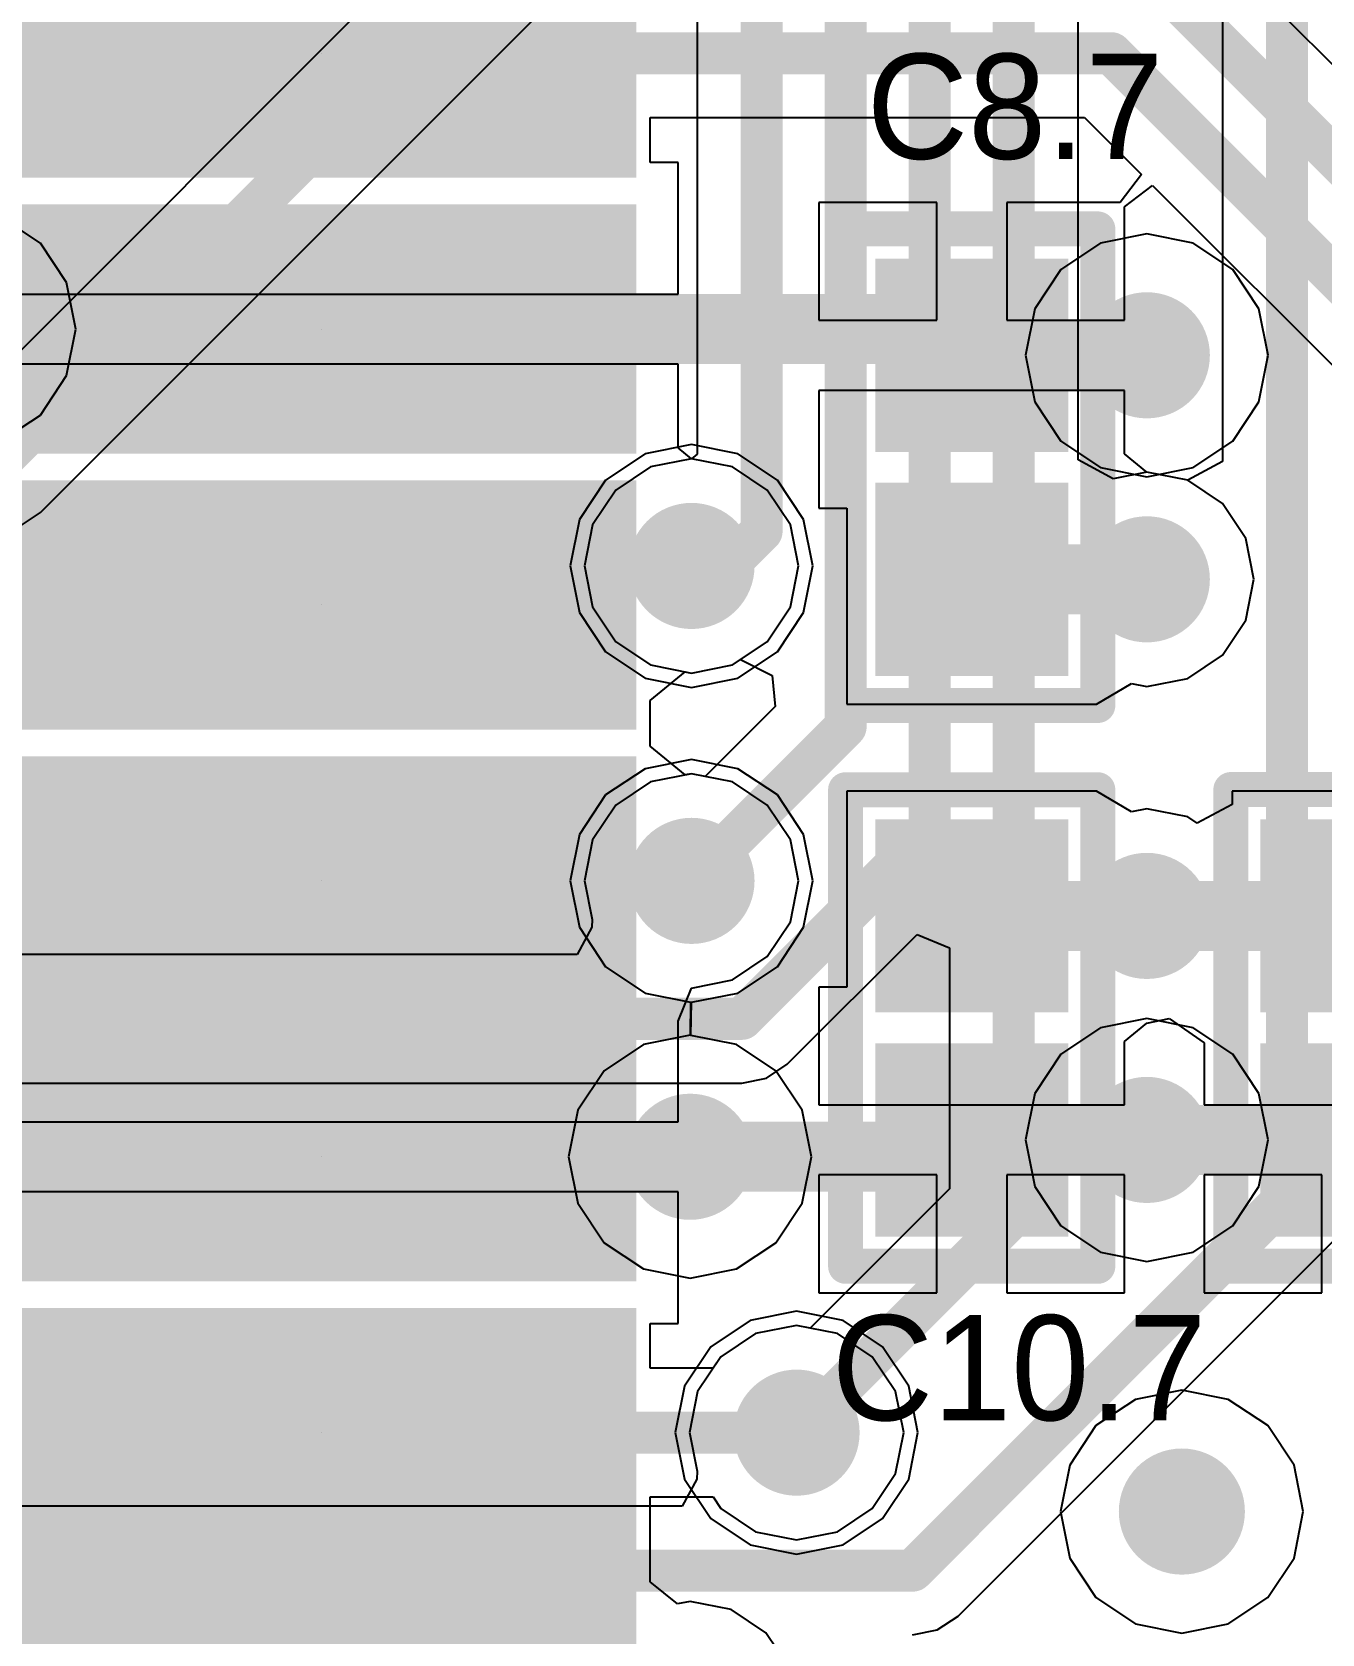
# Model space of a CAD drawing. Header units: millimetres. Extents: x 0.3 to 2.93, y 1.33 to 2.08.
# Drawn here: x 0.5259 to 0.71, y 1.4925 to 1.7211 of the extents above; entities that cross this region are included whole.
import ezdxf

# ---------------------------------------------------------------- set-up
doc = ezdxf.new("R2010")
doc.units = ezdxf.units.MM
doc.header["$MEASUREMENT"] = 0
for name, color, linetype in [('BottomLayer', 5, 'Continuous'), ('MidLayer1', 16, 'Continuous'), ('MidLayer2', 76, 'Continuous'), ('MultiLayer', 9, 'Continuous'), ('PadHoleLayer', 156, 'Continuous'), ('TopLayer', 1, 'Continuous'), ('TopOverlay', 2, 'Continuous'), ('TopPaste', 8, 'Continuous'), ('TopSolder', 216, 'Continuous'), ('ViaHoleLayer', 16, 'Continuous')]:
    doc.layers.add(name, color=color, linetype=linetype)

# ---------------------------------------------------------------- blocks, each defined once
blk = doc.blocks.new('0402_94')
at = {"layer": 'TopLayer'}
for points in [[(-0.01181, -0.01181), (0.01181, -0.01181), (-0.01181, 0.01181), (0.01181, 0.01181)], [(0.02016, -0.01181), (0.04378, -0.01181), (0.02016, 0.01181), (0.04378, 0.01181)]]:
    blk.add_solid(points, dxfattribs=at)
at = {"layer": 'TopOverlay', "const_width": 0.005}
for points in [[(-0.018, -0.018), (-0.018, 0.018)], [(0.05, 0.018), (-0.018, 0.018)], [(0.05, -0.018), (0.05, 0.018)], [(0.05, -0.018), (-0.018, -0.018)]]:
    blk.add_lwpolyline(points, dxfattribs=at)
at = {"layer": 'TopOverlay', "const_width": 0.0025}
for points in [[(-0.01925, 0.018, 1), (-0.01675, 0.018, 1)], [(-0.01925, 0.018, 1), (-0.01675, 0.018, 1)], [(0.04875, 0.018, 1), (0.05125, 0.018, 1)], [(0.04875, 0.018, 1), (0.05125, 0.018, 1)], [(-0.01925, -0.018, 1), (-0.01675, -0.018, 1)], [(-0.01925, -0.018, 1), (-0.01675, -0.018, 1)], [(0.04875, -0.018, 1), (0.05125, -0.018, 1)], [(0.04875, -0.018, 1), (0.05125, -0.018, 1)]]:
    blk.add_lwpolyline(points, format="xyb", close=True, dxfattribs=at)
at = {"layer": 'TopPaste'}
for points in [[(-0.00981, -0.00981), (0.00981, -0.00981), (-0.00981, 0.00981), (0.00981, 0.00981)], [(0.02216, -0.00981), (0.04178, -0.00981), (0.02216, 0.00981), (0.04178, 0.00981)]]:
    blk.add_solid(points, dxfattribs=at)
at = {"layer": 'TopSolder'}
for points in [[(-0.01378, -0.01378), (0.01378, -0.01378), (-0.01378, 0.01378), (0.01378, 0.01378)], [(0.01819, -0.01378), (0.04575, -0.01378), (0.01819, 0.01378), (0.04575, 0.01378)]]:
    blk.add_solid(points, dxfattribs=at)
blk = doc.blocks.new('0402_96')
at = {"layer": 'TopLayer'}
for points in [[(-0.01181, -0.01181), (0.01181, -0.01181), (-0.01181, 0.01181), (0.01181, 0.01181)], [(0.02016, -0.01181), (0.04378, -0.01181), (0.02016, 0.01181), (0.04378, 0.01181)]]:
    blk.add_solid(points, dxfattribs=at)
at = {"layer": 'TopOverlay', "const_width": 0.005}
for points in [[(-0.018, 0.018), (-0.018, -0.018)], [(-0.018, 0.018), (0.05, 0.018)], [(0.05, 0.018), (0.05, -0.018)], [(-0.018, -0.018), (0.05, -0.018)]]:
    blk.add_lwpolyline(points, dxfattribs=at)
at = {"layer": 'TopOverlay', "const_width": 0.0025}
for points in [[(-0.01925, 0.018, 1), (-0.01675, 0.018, 1)], [(-0.01925, 0.018, 1), (-0.01675, 0.018, 1)], [(0.04875, 0.018, 1), (0.05125, 0.018, 1)], [(0.04875, 0.018, 1), (0.05125, 0.018, 1)], [(-0.01925, -0.018, 1), (-0.01675, -0.018, 1)], [(-0.01925, -0.018, 1), (-0.01675, -0.018, 1)], [(0.04875, -0.018, 1), (0.05125, -0.018, 1)], [(0.04875, -0.018, 1), (0.05125, -0.018, 1)]]:
    blk.add_lwpolyline(points, format="xyb", close=True, dxfattribs=at)
at = {"layer": 'TopPaste'}
for points in [[(-0.00981, -0.00981), (0.00981, -0.00981), (-0.00981, 0.00981), (0.00981, 0.00981)], [(0.02216, -0.00981), (0.04178, -0.00981), (0.02216, 0.00981), (0.04178, 0.00981)]]:
    blk.add_solid(points, dxfattribs=at)
at = {"layer": 'TopSolder'}
for points in [[(-0.01378, -0.01378), (0.01378, -0.01378), (-0.01378, 0.01378), (0.01378, 0.01378)], [(0.01819, -0.01378), (0.04575, -0.01378), (0.01819, 0.01378), (0.04575, 0.01378)]]:
    blk.add_solid(points, dxfattribs=at)
blk = doc.blocks.new('0402_98')
at = {"layer": 'TopLayer'}
for points in [[(-0.01181, -0.01181), (0.01181, -0.01181), (-0.01181, 0.01181), (0.01181, 0.01181)], [(0.02016, -0.01181), (0.04378, -0.01181), (0.02016, 0.01181), (0.04378, 0.01181)]]:
    blk.add_solid(points, dxfattribs=at)
at = {"layer": 'TopOverlay', "const_width": 0.005}
for points in [[(-0.018, 0.018), (-0.018, -0.018)], [(-0.018, 0.018), (0.05, 0.018)], [(0.05, 0.018), (0.05, -0.018)], [(-0.018, -0.018), (0.05, -0.018)]]:
    blk.add_lwpolyline(points, dxfattribs=at)
at = {"layer": 'TopOverlay', "const_width": 0.0025}
for points in [[(-0.01925, 0.018, 1), (-0.01675, 0.018, 1)], [(-0.01925, 0.018, 1), (-0.01675, 0.018, 1)], [(0.04875, 0.018, 1), (0.05125, 0.018, 1)], [(0.04875, 0.018, 1), (0.05125, 0.018, 1)], [(-0.01925, -0.018, 1), (-0.01675, -0.018, 1)], [(-0.01925, -0.018, 1), (-0.01675, -0.018, 1)], [(0.04875, -0.018, 1), (0.05125, -0.018, 1)], [(0.04875, -0.018, 1), (0.05125, -0.018, 1)]]:
    blk.add_lwpolyline(points, format="xyb", close=True, dxfattribs=at)
at = {"layer": 'TopPaste'}
for points in [[(-0.00981, -0.00981), (0.00981, -0.00981), (-0.00981, 0.00981), (0.00981, 0.00981)], [(0.02216, -0.00981), (0.04178, -0.00981), (0.02216, 0.00981), (0.04178, 0.00981)]]:
    blk.add_solid(points, dxfattribs=at)
at = {"layer": 'TopSolder'}
for points in [[(-0.01378, -0.01378), (0.01378, -0.01378), (-0.01378, 0.01378), (0.01378, 0.01378)], [(0.01819, -0.01378), (0.04575, -0.01378), (0.01819, 0.01378), (0.04575, 0.01378)]]:
    blk.add_solid(points, dxfattribs=at)
blk = doc.blocks.new('DF9_15S_1V_101')
at = {"layer": 'PadHoleLayer'}
for points in [[(-0.09843, -0.07717), (-0.09843, -0.07717, -1), (-0.09843, -0.07717), (-0.09843, -0.07717, -1)], [(-0.05906, -0.07717), (-0.05906, -0.07717, -1), (-0.05906, -0.07717), (-0.05906, -0.07717, -1)], [(-0.01969, -0.07717), (-0.01969, -0.07717, -1), (-0.01969, -0.07717), (-0.01969, -0.07717, -1)], [(0.01968, -0.07717), (0.01968, -0.07717, -1), (0.01968, -0.07717), (0.01968, -0.07717, -1)], [(0.05905, -0.07717), (0.05905, -0.07717, -1), (0.05905, -0.07717), (0.05905, -0.07717, -1)], [(0.09842, -0.07717), (0.09842, -0.07717, -1), (0.09842, -0.07717), (0.09842, -0.07717, -1)]]:
    blk.add_lwpolyline(points, format="xyb", close=True, dxfattribs=at)
at = {"layer": 'TopLayer'}
for points in [[(-0.15157, -0.11811), (-0.12402, -0.11811), (-0.15157, -0.03622), (-0.12402, -0.03622)], [(-0.1122, -0.11811), (-0.08465, -0.11811), (-0.1122, -0.03622), (-0.08465, -0.03622)], [(-0.07283, -0.11811), (-0.04528, -0.11811), (-0.07283, -0.03622), (-0.04528, -0.03622)], [(-0.03346, -0.11811), (-0.00591, -0.11811), (-0.03346, -0.03622), (-0.00591, -0.03622)], [(0.00591, -0.11811), (0.03346, -0.11811), (0.00591, -0.03622), (0.03346, -0.03622)], [(0.04528, -0.11811), (0.07283, -0.11811), (0.04528, -0.03622), (0.07283, -0.03622)], [(0.08465, -0.11811), (0.1122, -0.11811), (0.08465, -0.03622), (0.1122, -0.03622)]]:
    blk.add_solid(points, dxfattribs=at)
at = {"layer": 'TopPaste'}
for points in [[(-0.14957, -0.11611), (-0.12602, -0.11611), (-0.14957, -0.03822), (-0.12602, -0.03822)], [(-0.1102, -0.11611), (-0.08665, -0.11611), (-0.1102, -0.03822), (-0.08665, -0.03822)], [(-0.07083, -0.11611), (-0.04728, -0.11611), (-0.07083, -0.03822), (-0.04728, -0.03822)], [(-0.03146, -0.11611), (-0.00791, -0.11611), (-0.03146, -0.03822), (-0.00791, -0.03822)], [(0.00791, -0.11611), (0.03146, -0.11611), (0.00791, -0.03822), (0.03146, -0.03822)], [(0.04728, -0.11611), (0.07083, -0.11611), (0.04728, -0.03822), (0.07083, -0.03822)], [(0.08665, -0.11611), (0.1102, -0.11611), (0.08665, -0.03822), (0.1102, -0.03822)]]:
    blk.add_solid(points, dxfattribs=at)
at = {"layer": 'TopSolder'}
for points in [[(-0.15557, -0.12211), (-0.12002, -0.12211), (-0.15557, -0.03222), (-0.12002, -0.03222)], [(-0.1162, -0.12211), (-0.08065, -0.12211), (-0.1162, -0.03222), (-0.08065, -0.03222)], [(-0.07683, -0.12211), (-0.04128, -0.12211), (-0.07683, -0.03222), (-0.04128, -0.03222)], [(-0.03746, -0.12211), (-0.00191, -0.12211), (-0.03746, -0.03222), (-0.00191, -0.03222)], [(0.00191, -0.12211), (0.03746, -0.12211), (0.00191, -0.03222), (0.03746, -0.03222)], [(0.04128, -0.12211), (0.07683, -0.12211), (0.04128, -0.03222), (0.07683, -0.03222)], [(0.08065, -0.12211), (0.1162, -0.12211), (0.08065, -0.03222), (0.1162, -0.03222)]]:
    blk.add_solid(points, dxfattribs=at)

msp = doc.modelspace()

# ---------------------------------------------------------------- linework, layer by layer
at = {"layer": 'BottomLayer'}
for p, q in [((0.67518, 1.66006), (0.67518, 1.8512)), ((0.69582, 1.82), (0.69582, 1.65985)), ((0.60082, 1.7523), (0.51676, 1.66823)), ((0.52705, 1.65257), (0.61582, 1.74134)), ((0.62082, 1.73949), (0.62082, 1.66091)), ((0.62, 1.66024), (0.61415, 1.65907)), ((0.62082, 1.66091), (0.62, 1.66024)), ((0.68018, 1.65737), (0.67518, 1.66006)), ((0.69582, 1.65985), (0.69085, 1.65716)), ((0.61415, 1.65907), (0.60919, 1.65576)), ((0.685, 1.65833), (0.68018, 1.65737)), ((0.69085, 1.65716), (0.685, 1.65833)), ((0.60919, 1.65576), (0.60587, 1.6508)), ((0.52407, 1.65058), (0.52705, 1.65257)), ((0.60587, 1.6508), (0.60471, 1.64494)), ((0.60471, 1.64494), (0.60587, 1.63909)), ((0.60587, 1.63909), (0.60919, 1.63413)), ((0.60919, 1.63413), (0.61415, 1.63081)), ((0.61415, 1.63081), (0.62, 1.62965)), ((0.62, 1.62965), (0.62585, 1.63081)), ((0.62585, 1.63081), (0.62699, 1.63157)), ((0.62699, 1.63157), (0.6315, 1.62931)), ((0.6315, 1.62931), (0.63193, 1.6249)), ((0.63193, 1.6249), (0.62193, 1.61491)), ((0.61415, 1.61413), (0.60919, 1.61081)), ((0.62, 1.61529), (0.61415, 1.61413)), ((0.62193, 1.61491), (0.62, 1.61529)), ((0.60919, 1.61081), (0.60587, 1.60585)), ((0.60587, 1.60585), (0.60471, 1.6)), ((0.60471, 1.6), (0.6058, 1.59449)), ((0.60576, 1.59338), (0.60368, 1.58949)), ((0.6058, 1.59449), (0.60576, 1.59338)), ((0.63367, 1.57383), (0.6522, 1.59236)), ((0.6522, 1.59236), (0.65682, 1.59044)), ((0.60368, 1.58949), (0.49691, 1.58949)), ((0.65682, 1.59044), (0.65682, 1.55606)), ((0.6307, 1.57184), (0.63367, 1.57383)), ((0.49691, 1.57114), (0.62718, 1.57114)), ((0.62718, 1.57114), (0.6307, 1.57184)), ((0.65682, 1.55606), (0.63693, 1.53617)), ((0.65806, 1.49509), (0.71149, 1.54851)), ((0.635, 1.53655), (0.62915, 1.53539)), ((0.63693, 1.53617), (0.635, 1.53655)), ((0.62915, 1.53539), (0.62419, 1.53207)), ((0.62419, 1.53207), (0.62087, 1.52711)), ((0.62087, 1.52711), (0.61971, 1.52126)), ((0.61971, 1.52126), (0.6208, 1.51575)), ((0.6208, 1.51575), (0.62076, 1.51464)), ((0.62076, 1.51464), (0.61868, 1.51075)), ((0.61868, 1.51075), (0.49691, 1.51075)), ((0.65509, 1.4931), (0.65806, 1.49509)), ((0.65157, 1.4924), (0.65509, 1.4931))]:
    msp.add_line(p, q, dxfattribs=at)
at = {"layer": 'BottomLayer', "const_width": 0.006}
for points in [[(0.63, 1.64988), (0.63, 1.885)], [(0.642, 1.622), (0.642, 1.88003)], [(0.654, 1.60713), (0.654, 1.87506)], [(0.666, 1.55226), (0.666, 1.855)], [(0.705, 1.555), (0.705, 1.82)], [(0.52056, 1.65906), (0.61, 1.74849)], [(0.62, 1.63988), (0.63, 1.64988)], [(0.62, 1.63988), (0.62, 1.64494)], [(0.62, 1.6), (0.642, 1.622)], [(0.62718, 1.58031), (0.654, 1.60713)], [(0.485, 1.58031), (0.62718, 1.58031)], [(0.65157, 1.50157), (0.705, 1.555)], [(0.635, 1.52126), (0.666, 1.55226)], [(0.485, 1.50157), (0.65157, 1.50157)]]:
    msp.add_lwpolyline(points, dxfattribs=at)
at = {"layer": 'BottomLayer'}
for points, const_width in [([(0.6805, 1.675, 1), (0.6895, 1.675, 1)], 0.009), ([(0.6155, 1.64494, 1), (0.6245, 1.64494, 1)], 0.009), ([(0.6285, 1.64988, 1), (0.6315, 1.64988, 1)], 0.003), ([(0.6285, 1.64988, 1), (0.6315, 1.64988, 1)], 0.003), ([(0.6805, 1.64303, 1), (0.6895, 1.64303, 1)], 0.009), ([(0.6185, 1.64494, 1), (0.6215, 1.64494, 1)], 0.003), ([(0.6185, 1.63988, 1), (0.6215, 1.63988, 1)], 0.003), ([(0.6185, 1.63988, 1), (0.6215, 1.63988, 1)], 0.003), ([(0.6405, 1.622, 1), (0.6435, 1.622, 1)], 0.003), ([(0.6405, 1.622, 1), (0.6435, 1.622, 1)], 0.003), ([(0.6525, 1.60713, 1), (0.6555, 1.60713, 1)], 0.003), ([(0.6525, 1.60713, 1), (0.6555, 1.60713, 1)], 0.003), ([(0.6155, 1.6, 1), (0.6245, 1.6, 1)], 0.009), ([(0.6185, 1.6, 1), (0.6215, 1.6, 1)], 0.003), ([(0.6805, 1.595, 1), (0.6895, 1.595, 1)], 0.009), ([(0.62569, 1.58031, 1), (0.62869, 1.58031, 1)], 0.003), ([(0.62569, 1.58031, 1), (0.62869, 1.58031, 1)], 0.003), ([(0.6805, 1.56303, 1), (0.6895, 1.56303, 1)], 0.009), ([(0.61529, 1.56063, 1), (0.62429, 1.56063, 1)], 0.009), ([(0.7035, 1.555, 1), (0.7065, 1.555, 1)], 0.003), ([(0.7035, 1.555, 1), (0.7065, 1.555, 1)], 0.003), ([(0.6645, 1.55226, 1), (0.6675, 1.55226, 1)], 0.003), ([(0.6645, 1.55226, 1), (0.6675, 1.55226, 1)], 0.003), ([(0.6305, 1.52126, 1), (0.6395, 1.52126, 1)], 0.009), ([(0.6335, 1.52126, 1), (0.6365, 1.52126, 1)], 0.003), ([(0.6855, 1.51, 1), (0.6945, 1.51, 1)], 0.009), ([(0.65007, 1.50157, 1), (0.65307, 1.50157, 1)], 0.003), ([(0.65007, 1.50157, 1), (0.65307, 1.50157, 1)], 0.003)]:
    msp.add_lwpolyline(points, format="xyb", close=True, dxfattribs=dict(at, const_width=const_width))
at = {"layer": 'MidLayer1'}
for p, q in [((0.52705, 1.691), (0.52142, 1.69475)), ((0.685, 1.69233), (0.67837, 1.69101)), ((0.69163, 1.69101), (0.685, 1.69233)), ((0.5308, 1.68537), (0.52705, 1.691)), ((0.67837, 1.69101), (0.67274, 1.68726)), ((0.69726, 1.68726), (0.69163, 1.69101)), ((0.67274, 1.68726), (0.66899, 1.68163)), ((0.70101, 1.68163), (0.69726, 1.68726)), ((0.53212, 1.67874), (0.5308, 1.68537)), ((0.66899, 1.68163), (0.66767, 1.675)), ((0.70233, 1.675), (0.70101, 1.68163)), ((0.5308, 1.67211), (0.53212, 1.67874)), ((0.66767, 1.675), (0.66899, 1.66837)), ((0.70101, 1.66837), (0.70233, 1.675)), ((0.52705, 1.66648), (0.5308, 1.67211)), ((0.52142, 1.66273), (0.52705, 1.66648)), ((0.66899, 1.66837), (0.67274, 1.66274)), ((0.69726, 1.66274), (0.70101, 1.66837)), ((0.62, 1.66228), (0.61337, 1.66096)), ((0.62663, 1.66096), (0.62, 1.66228)), ((0.67274, 1.66274), (0.67837, 1.65899)), ((0.69163, 1.65899), (0.69726, 1.66274)), ((0.61337, 1.66096), (0.60774, 1.6572)), ((0.63226, 1.6572), (0.62663, 1.66096)), ((0.67837, 1.65899), (0.685, 1.65767)), ((0.685, 1.65767), (0.69163, 1.65899)), ((0.60774, 1.6572), (0.60399, 1.65158)), ((0.63601, 1.65158), (0.63226, 1.6572)), ((0.60399, 1.65158), (0.60267, 1.64494)), ((0.63733, 1.64494), (0.63601, 1.65158)), ((0.60267, 1.64494), (0.60399, 1.63831)), ((0.63601, 1.63831), (0.63733, 1.64494)), ((0.60399, 1.63831), (0.60774, 1.63269)), ((0.63226, 1.63269), (0.63601, 1.63831)), ((0.60774, 1.63269), (0.61337, 1.62893)), ((0.62663, 1.62893), (0.63226, 1.63269)), ((0.61337, 1.62893), (0.62, 1.62761)), ((0.62, 1.62761), (0.62663, 1.62893)), ((0.62, 1.61733), (0.61337, 1.61601)), ((0.62663, 1.61601), (0.62, 1.61733)), ((0.61337, 1.61601), (0.60774, 1.61226)), ((0.63226, 1.61226), (0.62663, 1.61601)), ((0.60774, 1.61226), (0.60399, 1.60663)), ((0.63601, 1.60663), (0.63226, 1.61226)), ((0.60399, 1.60663), (0.60267, 1.6)), ((0.63733, 1.6), (0.63601, 1.60663)), ((0.60267, 1.6), (0.60399, 1.59337)), ((0.63601, 1.59337), (0.63733, 1.6)), ((0.60399, 1.59337), (0.60774, 1.58774)), ((0.63226, 1.58774), (0.63601, 1.59337)), ((0.60774, 1.58774), (0.61337, 1.58399)), ((0.62663, 1.58399), (0.63226, 1.58774)), ((0.61337, 1.58399), (0.61988, 1.58269)), ((0.61988, 1.58269), (0.61979, 1.57796)), ((0.61991, 1.57794), (0.62, 1.58267)), ((0.62, 1.58267), (0.62663, 1.58399)), ((0.685, 1.58036), (0.67837, 1.57905)), ((0.69163, 1.57905), (0.685, 1.58036)), ((0.61979, 1.57796), (0.61316, 1.57664)), ((0.62642, 1.57664), (0.61991, 1.57794)), ((0.67837, 1.57905), (0.67274, 1.57529)), ((0.69726, 1.57529), (0.69163, 1.57905)), ((0.61316, 1.57664), (0.60753, 1.57289)), ((0.63205, 1.57289), (0.62642, 1.57664)), ((0.67274, 1.57529), (0.66899, 1.56966)), ((0.70101, 1.56966), (0.69726, 1.57529)), ((0.60753, 1.57289), (0.60378, 1.56726)), ((0.6358, 1.56726), (0.63205, 1.57289)), ((0.66899, 1.56966), (0.66767, 1.56303)), ((0.70233, 1.56303), (0.70101, 1.56966)), ((0.60378, 1.56726), (0.60246, 1.56063)), ((0.63712, 1.56063), (0.6358, 1.56726)), ((0.66767, 1.56303), (0.66899, 1.5564)), ((0.70101, 1.5564), (0.70233, 1.56303)), ((0.60246, 1.56063), (0.60378, 1.554)), ((0.6358, 1.554), (0.63712, 1.56063)), ((0.66899, 1.5564), (0.67274, 1.55078)), ((0.69726, 1.55078), (0.70101, 1.5564)), ((0.60378, 1.554), (0.60753, 1.54837)), ((0.63205, 1.54837), (0.6358, 1.554)), ((0.67274, 1.55078), (0.67837, 1.54702)), ((0.69163, 1.54702), (0.69726, 1.55078)), ((0.60753, 1.54837), (0.61316, 1.54462)), ((0.62642, 1.54462), (0.63205, 1.54837)), ((0.67837, 1.54702), (0.685, 1.5457)), ((0.685, 1.5457), (0.69163, 1.54702)), ((0.61316, 1.54462), (0.61979, 1.5433)), ((0.61979, 1.5433), (0.62642, 1.54462)), ((0.635, 1.53859), (0.62837, 1.53727)), ((0.64163, 1.53727), (0.635, 1.53859)), ((0.62837, 1.53727), (0.62274, 1.53352)), ((0.64726, 1.53352), (0.64163, 1.53727)), ((0.62274, 1.53352), (0.61899, 1.52789)), ((0.65101, 1.52789), (0.64726, 1.53352)), ((0.61899, 1.52789), (0.61767, 1.52126)), ((0.65233, 1.52126), (0.65101, 1.52789)), ((0.69, 1.52733), (0.68337, 1.52601)), ((0.69663, 1.52601), (0.69, 1.52733)), ((0.68337, 1.52601), (0.67774, 1.52226)), ((0.70226, 1.52226), (0.69663, 1.52601)), ((0.61767, 1.52126), (0.61899, 1.51463)), ((0.65101, 1.51463), (0.65233, 1.52126)), ((0.67774, 1.52226), (0.67399, 1.51663)), ((0.70601, 1.51663), (0.70226, 1.52226)), ((0.67399, 1.51663), (0.67267, 1.51)), ((0.70733, 1.51), (0.70601, 1.51663)), ((0.61899, 1.51463), (0.62274, 1.509)), ((0.64726, 1.509), (0.65101, 1.51463)), ((0.62274, 1.509), (0.62837, 1.50525)), ((0.64163, 1.50525), (0.64726, 1.509)), ((0.67267, 1.51), (0.67399, 1.50337)), ((0.70601, 1.50337), (0.70733, 1.51)), ((0.62837, 1.50525), (0.635, 1.50393)), ((0.635, 1.50393), (0.64163, 1.50525)), ((0.67399, 1.50337), (0.67774, 1.49774)), ((0.70226, 1.49774), (0.70601, 1.50337)), ((0.67774, 1.49774), (0.68337, 1.49399)), ((0.69663, 1.49399), (0.70226, 1.49774)), ((0.68337, 1.49399), (0.69, 1.49267)), ((0.69, 1.49267), (0.69663, 1.49399))]:
    msp.add_line(p, q, dxfattribs=at)
at = {"layer": 'MidLayer1', "const_width": 0.009}
for points in [[(0.6805, 1.675, 1), (0.6895, 1.675, 1)], [(0.6155, 1.64494, 1), (0.6245, 1.64494, 1)], [(0.6805, 1.64303, 1), (0.6895, 1.64303, 1)], [(0.6155, 1.6, 1), (0.6245, 1.6, 1)], [(0.6805, 1.595, 1), (0.6895, 1.595, 1)], [(0.6805, 1.56303, 1), (0.6895, 1.56303, 1)], [(0.61529, 1.56063, 1), (0.62429, 1.56063, 1)], [(0.6305, 1.52126, 1), (0.6395, 1.52126, 1)], [(0.6855, 1.51, 1), (0.6945, 1.51, 1)]]:
    msp.add_lwpolyline(points, format="xyb", close=True, dxfattribs=at)
at = {"layer": 'MidLayer2'}
for p, q in [((0.52705, 1.691), (0.52142, 1.69475)), ((0.685, 1.69233), (0.67837, 1.69101)), ((0.69163, 1.69101), (0.685, 1.69233)), ((0.5308, 1.68537), (0.52705, 1.691)), ((0.67837, 1.69101), (0.67274, 1.68726)), ((0.69726, 1.68726), (0.69163, 1.69101)), ((0.67274, 1.68726), (0.66899, 1.68163)), ((0.70101, 1.68163), (0.69726, 1.68726)), ((0.53212, 1.67874), (0.5308, 1.68537)), ((0.66899, 1.68163), (0.66767, 1.675)), ((0.70233, 1.675), (0.70101, 1.68163)), ((0.5308, 1.67211), (0.53212, 1.67874)), ((0.66767, 1.675), (0.66899, 1.66837)), ((0.70101, 1.66837), (0.70233, 1.675)), ((0.52705, 1.66648), (0.5308, 1.67211)), ((0.52142, 1.66273), (0.52705, 1.66648)), ((0.66899, 1.66837), (0.67274, 1.66274)), ((0.69726, 1.66274), (0.70101, 1.66837)), ((0.62, 1.66228), (0.61337, 1.66096)), ((0.62663, 1.66096), (0.62, 1.66228)), ((0.67274, 1.66274), (0.67837, 1.65899)), ((0.69163, 1.65899), (0.69726, 1.66274)), ((0.61337, 1.66096), (0.60774, 1.6572)), ((0.63226, 1.6572), (0.62663, 1.66096)), ((0.67837, 1.65899), (0.685, 1.65767)), ((0.685, 1.65767), (0.69163, 1.65899)), ((0.60774, 1.6572), (0.60399, 1.65158)), ((0.63601, 1.65158), (0.63226, 1.6572)), ((0.60399, 1.65158), (0.60267, 1.64494)), ((0.63733, 1.64494), (0.63601, 1.65158)), ((0.60267, 1.64494), (0.60399, 1.63831)), ((0.63601, 1.63831), (0.63733, 1.64494)), ((0.60399, 1.63831), (0.60774, 1.63269)), ((0.63226, 1.63269), (0.63601, 1.63831)), ((0.60774, 1.63269), (0.61337, 1.62893)), ((0.62663, 1.62893), (0.63226, 1.63269)), ((0.61337, 1.62893), (0.62, 1.62761)), ((0.62, 1.62761), (0.62663, 1.62893)), ((0.62, 1.61733), (0.61337, 1.61601)), ((0.62663, 1.61601), (0.62, 1.61733)), ((0.61337, 1.61601), (0.60774, 1.61226)), ((0.63226, 1.61226), (0.62663, 1.61601)), ((0.60774, 1.61226), (0.60399, 1.60663)), ((0.63601, 1.60663), (0.63226, 1.61226)), ((0.60399, 1.60663), (0.60267, 1.6)), ((0.63733, 1.6), (0.63601, 1.60663)), ((0.60267, 1.6), (0.60399, 1.59337)), ((0.63601, 1.59337), (0.63733, 1.6)), ((0.60399, 1.59337), (0.60774, 1.58774)), ((0.63226, 1.58774), (0.63601, 1.59337)), ((0.60774, 1.58774), (0.61337, 1.58399)), ((0.62663, 1.58399), (0.63226, 1.58774)), ((0.61337, 1.58399), (0.61988, 1.58269)), ((0.61988, 1.58269), (0.61979, 1.57796)), ((0.61991, 1.57794), (0.62, 1.58267)), ((0.62, 1.58267), (0.62663, 1.58399)), ((0.685, 1.58036), (0.67837, 1.57905)), ((0.69163, 1.57905), (0.685, 1.58036)), ((0.61979, 1.57796), (0.61316, 1.57664)), ((0.62642, 1.57664), (0.61991, 1.57794)), ((0.67837, 1.57905), (0.67274, 1.57529)), ((0.69726, 1.57529), (0.69163, 1.57905)), ((0.61316, 1.57664), (0.60753, 1.57289)), ((0.63205, 1.57289), (0.62642, 1.57664)), ((0.67274, 1.57529), (0.66899, 1.56966)), ((0.70101, 1.56966), (0.69726, 1.57529)), ((0.60753, 1.57289), (0.60378, 1.56726)), ((0.6358, 1.56726), (0.63205, 1.57289)), ((0.66899, 1.56966), (0.66767, 1.56303)), ((0.70233, 1.56303), (0.70101, 1.56966)), ((0.60378, 1.56726), (0.60246, 1.56063)), ((0.63712, 1.56063), (0.6358, 1.56726)), ((0.66767, 1.56303), (0.66899, 1.5564)), ((0.70101, 1.5564), (0.70233, 1.56303)), ((0.60246, 1.56063), (0.60378, 1.554)), ((0.6358, 1.554), (0.63712, 1.56063)), ((0.66899, 1.5564), (0.67274, 1.55078)), ((0.69726, 1.55078), (0.70101, 1.5564)), ((0.60378, 1.554), (0.60753, 1.54837)), ((0.63205, 1.54837), (0.6358, 1.554)), ((0.67274, 1.55078), (0.67837, 1.54702)), ((0.69163, 1.54702), (0.69726, 1.55078)), ((0.60753, 1.54837), (0.61316, 1.54462)), ((0.62642, 1.54462), (0.63205, 1.54837)), ((0.67837, 1.54702), (0.685, 1.5457)), ((0.685, 1.5457), (0.69163, 1.54702)), ((0.61316, 1.54462), (0.61979, 1.5433)), ((0.61979, 1.5433), (0.62642, 1.54462)), ((0.635, 1.53859), (0.62837, 1.53727)), ((0.64163, 1.53727), (0.635, 1.53859)), ((0.62837, 1.53727), (0.62274, 1.53352)), ((0.64726, 1.53352), (0.64163, 1.53727)), ((0.62274, 1.53352), (0.61899, 1.52789)), ((0.65101, 1.52789), (0.64726, 1.53352)), ((0.61899, 1.52789), (0.61767, 1.52126)), ((0.65233, 1.52126), (0.65101, 1.52789)), ((0.69, 1.52733), (0.68337, 1.52601)), ((0.69663, 1.52601), (0.69, 1.52733)), ((0.68337, 1.52601), (0.67774, 1.52226)), ((0.70226, 1.52226), (0.69663, 1.52601)), ((0.61767, 1.52126), (0.61899, 1.51463)), ((0.65101, 1.51463), (0.65233, 1.52126)), ((0.67774, 1.52226), (0.67399, 1.51663)), ((0.70601, 1.51663), (0.70226, 1.52226)), ((0.67399, 1.51663), (0.67267, 1.51)), ((0.70733, 1.51), (0.70601, 1.51663)), ((0.61899, 1.51463), (0.62274, 1.509)), ((0.64726, 1.509), (0.65101, 1.51463)), ((0.62274, 1.509), (0.62837, 1.50525)), ((0.64163, 1.50525), (0.64726, 1.509)), ((0.67267, 1.51), (0.67399, 1.50337)), ((0.70601, 1.50337), (0.70733, 1.51)), ((0.62837, 1.50525), (0.635, 1.50393)), ((0.635, 1.50393), (0.64163, 1.50525)), ((0.67399, 1.50337), (0.67774, 1.49774)), ((0.70226, 1.49774), (0.70601, 1.50337)), ((0.67774, 1.49774), (0.68337, 1.49399)), ((0.69663, 1.49399), (0.70226, 1.49774)), ((0.68337, 1.49399), (0.69, 1.49267)), ((0.69, 1.49267), (0.69663, 1.49399))]:
    msp.add_line(p, q, dxfattribs=at)
at = {"layer": 'MidLayer2', "const_width": 0.009}
for points in [[(0.6805, 1.675, 1), (0.6895, 1.675, 1)], [(0.6155, 1.64494, 1), (0.6245, 1.64494, 1)], [(0.6805, 1.64303, 1), (0.6895, 1.64303, 1)], [(0.6155, 1.6, 1), (0.6245, 1.6, 1)], [(0.6805, 1.595, 1), (0.6895, 1.595, 1)], [(0.6805, 1.56303, 1), (0.6895, 1.56303, 1)], [(0.61529, 1.56063, 1), (0.62429, 1.56063, 1)], [(0.6305, 1.52126, 1), (0.6395, 1.52126, 1)], [(0.6855, 1.51, 1), (0.6945, 1.51, 1)]]:
    msp.add_lwpolyline(points, format="xyb", close=True, dxfattribs=at)
at = {"layer": 'MultiLayer', "const_width": 0.009}
for points in [[(0.6805, 1.675, 1), (0.6895, 1.675, 1)], [(0.6155, 1.64494, 1), (0.6245, 1.64494, 1)], [(0.6805, 1.64303, 1), (0.6895, 1.64303, 1)], [(0.6155, 1.6, 1), (0.6245, 1.6, 1)], [(0.6805, 1.595, 1), (0.6895, 1.595, 1)], [(0.6805, 1.56303, 1), (0.6895, 1.56303, 1)], [(0.61529, 1.56063, 1), (0.62429, 1.56063, 1)], [(0.6305, 1.52126, 1), (0.6395, 1.52126, 1)], [(0.6855, 1.51, 1), (0.6945, 1.51, 1)]]:
    msp.add_lwpolyline(points, format="xyb", close=True, dxfattribs=at)
at = {"layer": 'TopLayer'}
for p, q in [((0.78299, 1.64499), (0.63649, 1.79149)), ((0.61411, 1.70252), (0.61411, 1.70893)), ((0.61411, 1.70893), (0.67612, 1.70893)), ((0.67612, 1.70893), (0.68425, 1.7008)), ((0.61811, 1.70252), (0.61411, 1.70252)), ((0.61811, 1.68374), (0.61811, 1.70252)), ((0.68425, 1.7008), (0.68117, 1.69681)), ((0.68181, 1.69617), (0.6858, 1.69925)), ((0.6858, 1.69925), (0.88154, 1.50351)), ((0.655, 1.69681), (0.63819, 1.69681)), ((0.63819, 1.69681), (0.63819, 1.68)), ((0.655, 1.68), (0.655, 1.69681)), ((0.67708, 1.69681), (0.665, 1.69681)), ((0.665, 1.69681), (0.665, 1.68)), ((0.68117, 1.69681), (0.67708, 1.69681)), ((0.68181, 1.69185), (0.68181, 1.69617)), ((0.68181, 1.68), (0.68181, 1.69185)), ((0.51622, 1.68374), (0.56717, 1.68374)), ((0.56717, 1.68374), (0.61811, 1.68374)), ((0.63819, 1.68), (0.655, 1.68)), ((0.665, 1.68), (0.68181, 1.68)), ((0.56717, 1.67374), (0.51622, 1.67374)), ((0.61811, 1.67374), (0.56717, 1.67374)), ((0.61811, 1.66179), (0.61811, 1.67374)), ((0.66, 1.67), (0.63819, 1.67)), ((0.63819, 1.67), (0.63819, 1.65319)), ((0.68181, 1.67), (0.66, 1.67)), ((0.68181, 1.66094), (0.68181, 1.67)), ((0.62, 1.66024), (0.61811, 1.66179)), ((0.62585, 1.65907), (0.62, 1.66024)), ((0.685, 1.65833), (0.68181, 1.66094)), ((0.63081, 1.65576), (0.62585, 1.65907)), ((0.69085, 1.65716), (0.685, 1.65833)), ((0.63413, 1.6508), (0.63081, 1.65576)), ((0.69581, 1.65385), (0.69085, 1.65716)), ((0.63819, 1.65319), (0.64219, 1.65319)), ((0.64219, 1.65319), (0.64219, 1.62522)), ((0.69913, 1.64888), (0.69581, 1.65385)), ((0.63529, 1.64494), (0.63413, 1.6508)), ((0.70029, 1.64303), (0.69913, 1.64888)), ((0.63413, 1.63909), (0.63529, 1.64494)), ((0.69913, 1.63718), (0.70029, 1.64303)), ((0.63081, 1.63413), (0.63413, 1.63909)), ((0.69581, 1.63222), (0.69913, 1.63718)), ((0.62585, 1.63081), (0.63081, 1.63413)), ((0.69085, 1.6289), (0.69581, 1.63222)), ((0.62, 1.62965), (0.62585, 1.63081)), ((0.61411, 1.62572), (0.61911, 1.62983)), ((0.61911, 1.62983), (0.62, 1.62965)), ((0.67781, 1.62522), (0.68281, 1.62817)), ((0.68281, 1.62817), (0.685, 1.62774)), ((0.685, 1.62774), (0.69085, 1.6289)), ((0.61411, 1.61922), (0.61411, 1.62572)), ((0.64219, 1.62522), (0.67781, 1.62522)), ((0.67781, 1.62522), (0.67781, 1.62522)), ((0.61911, 1.61512), (0.61411, 1.61922)), ((0.62, 1.61529), (0.61911, 1.61512)), ((0.62585, 1.61413), (0.62, 1.61529)), ((0.63081, 1.61081), (0.62585, 1.61413)), ((0.67781, 1.61281), (0.64219, 1.61281)), ((0.64219, 1.61281), (0.64219, 1.58484)), ((0.68281, 1.60986), (0.67781, 1.61281)), ((0.67781, 1.61281), (0.67781, 1.61281)), ((0.73281, 1.61281), (0.69719, 1.61281)), ((0.69719, 1.61281), (0.69719, 1.61091)), ((0.63413, 1.60585), (0.63081, 1.61081)), ((0.685, 1.61029), (0.68281, 1.60986)), ((0.69085, 1.60913), (0.685, 1.61029)), ((0.69719, 1.61091), (0.69219, 1.60824)), ((0.69219, 1.60824), (0.69085, 1.60913)), ((0.63529, 1.6), (0.63413, 1.60585)), ((0.63413, 1.59415), (0.63529, 1.6)), ((0.63081, 1.58919), (0.63413, 1.59415)), ((0.62585, 1.58587), (0.63081, 1.58919)), ((0.61811, 1.57998), (0.62, 1.58471)), ((0.62, 1.58471), (0.62585, 1.58587)), ((0.64219, 1.58484), (0.63819, 1.58484)), ((0.63819, 1.58484), (0.63819, 1.56803)), ((0.61811, 1.56563), (0.61811, 1.57998)), ((0.68181, 1.57709), (0.685, 1.57971)), ((0.685, 1.57971), (0.68819, 1.58034)), ((0.68819, 1.58034), (0.69319, 1.57688)), ((0.68181, 1.56803), (0.68181, 1.57709)), ((0.69319, 1.57688), (0.69319, 1.56803)), ((0.63819, 1.56803), (0.66, 1.56803)), ((0.66, 1.56803), (0.68181, 1.56803)), ((0.69319, 1.56803), (0.715, 1.56803)), ((0.51622, 1.56563), (0.56717, 1.56563)), ((0.56717, 1.56563), (0.61811, 1.56563)), ((0.655, 1.55803), (0.63819, 1.55803)), ((0.63819, 1.55803), (0.63819, 1.54122)), ((0.655, 1.54122), (0.655, 1.55803)), ((0.68181, 1.55803), (0.665, 1.55803)), ((0.665, 1.55803), (0.665, 1.54122)), ((0.68181, 1.54122), (0.68181, 1.55803)), ((0.71, 1.55803), (0.69319, 1.55803)), ((0.69319, 1.55803), (0.69319, 1.54122)), ((0.71, 1.54122), (0.71, 1.55803)), ((0.56717, 1.55563), (0.51622, 1.55563)), ((0.61811, 1.55563), (0.56717, 1.55563)), ((0.61811, 1.53685), (0.61811, 1.55563)), ((0.63819, 1.54122), (0.655, 1.54122)), ((0.665, 1.54122), (0.68181, 1.54122)), ((0.69319, 1.54122), (0.71, 1.54122)), ((0.61411, 1.53044), (0.61411, 1.53685)), ((0.61411, 1.53685), (0.61811, 1.53685)), ((0.635, 1.53655), (0.62915, 1.53539)), ((0.64085, 1.53539), (0.635, 1.53655)), ((0.62915, 1.53539), (0.62419, 1.53207)), ((0.64581, 1.53207), (0.64085, 1.53539)), ((0.62419, 1.53207), (0.62309, 1.53044)), ((0.64913, 1.52711), (0.64581, 1.53207)), ((0.62309, 1.53044), (0.61411, 1.53044)), ((0.65029, 1.52126), (0.64913, 1.52711)), ((0.64913, 1.51541), (0.65029, 1.52126)), ((0.64581, 1.51045), (0.64913, 1.51541)), ((0.61411, 1.49999), (0.61411, 1.51208)), ((0.61411, 1.51208), (0.62309, 1.51208)), ((0.62309, 1.51208), (0.62419, 1.51045)), ((0.62419, 1.51045), (0.62915, 1.50713)), ((0.64085, 1.50713), (0.64581, 1.51045)), ((0.62915, 1.50713), (0.635, 1.50597)), ((0.635, 1.50597), (0.64085, 1.50713)), ((0.61798, 1.49682), (0.61411, 1.49999)), ((0.61979, 1.49718), (0.61798, 1.49682)), ((0.62564, 1.49602), (0.61979, 1.49718)), ((0.6306, 1.4927), (0.62564, 1.49602)), ((0.63392, 1.48774), (0.6306, 1.4927))]:
    msp.add_line(p, q, dxfattribs=at)
for points, const_width in [([(0.63, 1.785), (0.805, 1.61)], 0.006), ([(0.56717, 1.71811), (0.67992, 1.71811)], 0.006), ([(0.67992, 1.71811), (0.88803, 1.51)], 0.006), ([(0.51479, 1.67874), (0.56717, 1.67874)], 0.01), ([(0.56717, 1.67874), (0.65626, 1.67874)], 0.01), ([(0.65626, 1.67874), (0.66, 1.675)], 0.01), ([(0.66, 1.675), (0.685, 1.675)], 0.01), ([(0.56717, 1.63937), (0.57274, 1.64494)], 0.006), ([(0.57274, 1.64494), (0.62, 1.64494)], 0.006), ([(0.66, 1.64303), (0.685, 1.64303)], 0.01), ([(0.56717, 1.6), (0.62, 1.6)], 0.006), ([(0.66, 1.595), (0.685, 1.595)], 0.01), ([(0.685, 1.595), (0.715, 1.595)], 0.01), ([(0.6576, 1.56063), (0.66, 1.56303)], 0.01), ([(0.66, 1.56303), (0.685, 1.56303)], 0.01), ([(0.685, 1.56303), (0.715, 1.56303)], 0.01), ([(0.56717, 1.56063), (0.61979, 1.56063)], 0.01), ([(0.61979, 1.56063), (0.6576, 1.56063)], 0.01), ([(0.56717, 1.52126), (0.635, 1.52126)], 0.006)]:
    msp.add_lwpolyline(points, dxfattribs=dict(at, const_width=const_width))
for points, const_width in [([(0.56567, 1.71811, 1), (0.56867, 1.71811, 1)], 0.003), ([(0.67842, 1.71811, 1), (0.68142, 1.71811, 1)], 0.003), ([(0.67842, 1.71811, 1), (0.68142, 1.71811, 1)], 0.003), ([(0.56467, 1.67874, 1), (0.56967, 1.67874, 1)], 0.005), ([(0.56467, 1.67874, 1), (0.56967, 1.67874, 1)], 0.005), ([(0.65376, 1.67874, 1), (0.65876, 1.67874, 1)], 0.005), ([(0.65376, 1.67874, 1), (0.65876, 1.67874, 1)], 0.005), ([(0.6805, 1.675, 1), (0.6895, 1.675, 1)], 0.009), ([(0.6575, 1.675, 1), (0.6625, 1.675, 1)], 0.005), ([(0.6575, 1.675, 1), (0.6625, 1.675, 1)], 0.005), ([(0.6825, 1.675, 1), (0.6875, 1.675, 1)], 0.005), ([(0.6155, 1.64494, 1), (0.6245, 1.64494, 1)], 0.009), ([(0.6805, 1.64303, 1), (0.6895, 1.64303, 1)], 0.009), ([(0.57124, 1.64494, 1), (0.57424, 1.64494, 1)], 0.003), ([(0.57124, 1.64494, 1), (0.57424, 1.64494, 1)], 0.003), ([(0.6185, 1.64494, 1), (0.6215, 1.64494, 1)], 0.003), ([(0.6575, 1.64303, 1), (0.6625, 1.64303, 1)], 0.005), ([(0.6825, 1.64303, 1), (0.6875, 1.64303, 1)], 0.005), ([(0.56567, 1.63937, 1), (0.56867, 1.63937, 1)], 0.003), ([(0.6155, 1.6, 1), (0.6245, 1.6, 1)], 0.009), ([(0.56567, 1.6, 1), (0.56867, 1.6, 1)], 0.003), ([(0.6185, 1.6, 1), (0.6215, 1.6, 1)], 0.003), ([(0.6805, 1.595, 1), (0.6895, 1.595, 1)], 0.009), ([(0.6575, 1.595, 1), (0.6625, 1.595, 1)], 0.005), ([(0.6825, 1.595, 1), (0.6875, 1.595, 1)], 0.005), ([(0.6825, 1.595, 1), (0.6875, 1.595, 1)], 0.005), ([(0.6805, 1.56303, 1), (0.6895, 1.56303, 1)], 0.009), ([(0.61529, 1.56063, 1), (0.62429, 1.56063, 1)], 0.009), ([(0.6575, 1.56303, 1), (0.6625, 1.56303, 1)], 0.005), ([(0.6575, 1.56303, 1), (0.6625, 1.56303, 1)], 0.005), ([(0.6825, 1.56303, 1), (0.6875, 1.56303, 1)], 0.005), ([(0.6825, 1.56303, 1), (0.6875, 1.56303, 1)], 0.005), ([(0.56467, 1.56063, 1), (0.56967, 1.56063, 1)], 0.005), ([(0.61729, 1.56063, 1), (0.62229, 1.56063, 1)], 0.005), ([(0.61729, 1.56063, 1), (0.62229, 1.56063, 1)], 0.005), ([(0.6551, 1.56063, 1), (0.6601, 1.56063, 1)], 0.005), ([(0.6551, 1.56063, 1), (0.6601, 1.56063, 1)], 0.005), ([(0.6305, 1.52126, 1), (0.6395, 1.52126, 1)], 0.009), ([(0.56567, 1.52126, 1), (0.56867, 1.52126, 1)], 0.003), ([(0.6335, 1.52126, 1), (0.6365, 1.52126, 1)], 0.003), ([(0.6855, 1.51, 1), (0.6945, 1.51, 1)], 0.009)]:
    msp.add_lwpolyline(points, format="xyb", close=True, dxfattribs=dict(at, const_width=const_width))
at = {"layer": 'ViaHoleLayer', "const_width": 0.004}
for points in [[(0.683, 1.675, 1), (0.687, 1.675, 1)], [(0.618, 1.64494, 1), (0.622, 1.64494, 1)], [(0.683, 1.64303, 1), (0.687, 1.64303, 1)], [(0.618, 1.6, 1), (0.622, 1.6, 1)], [(0.683, 1.595, 1), (0.687, 1.595, 1)], [(0.683, 1.56303, 1), (0.687, 1.56303, 1)], [(0.61779, 1.56063, 1), (0.62179, 1.56063, 1)], [(0.633, 1.52126, 1), (0.637, 1.52126, 1)], [(0.688, 1.51, 1), (0.692, 1.51, 1)]]:
    msp.add_lwpolyline(points, format="xyb", close=True, dxfattribs=at)

# ---------------------------------------------------------------- block references
for name, p, rotation in [('DF9_15S_1V_101', (0.49, 1.61969), 90), ('0402_96', (0.66, 1.64303), 90), ('0402_94', (0.66, 1.595), 270), ('0402_98', (0.715, 1.56303), 90)]:
    msp.add_blockref(name, p, dxfattribs=dict(rotation=rotation))

# ---------------------------------------------------------------- texts
at = {"layer": 'TopOverlay'}
for s, p in [('C8.7', (0.645, 1.70303)), ('C10.7', (0.64, 1.52303))]:
    msp.add_text(s, height=0.015, dxfattribs=at).set_placement(p)

doc.saveas('drawing.dxf')
